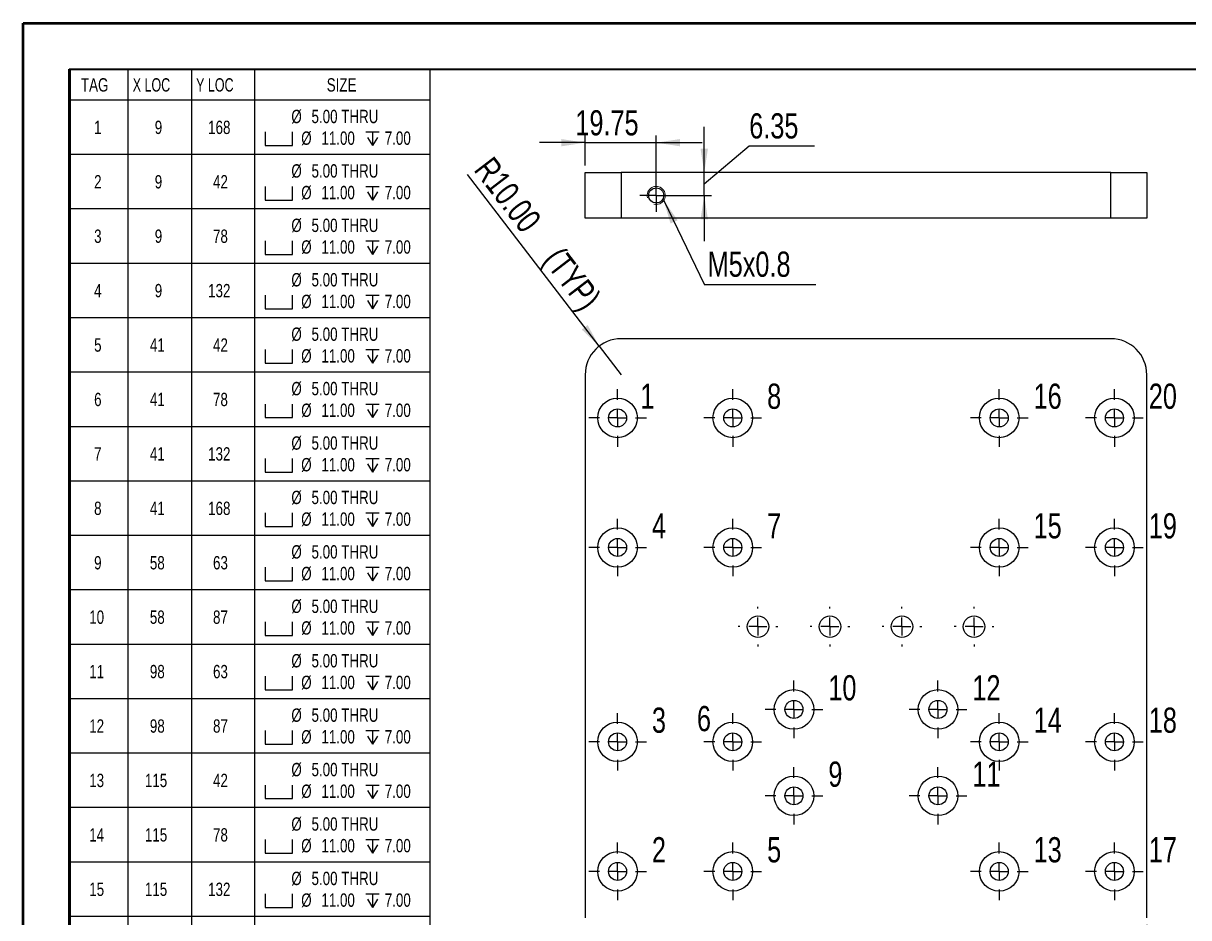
# Model space of a CAD drawing. Header units: millimetres. Extents: x 0 to 279, y 0 to 216.
# Drawn here: x 0 to 161.8, y 91.7 to 215.9 of the extents above; entities that cross this region are included whole.
import ezdxf

# ---------------------------------------------------------------- set-up
doc = ezdxf.new("R2010")
doc.units = ezdxf.units.MM
for name, color, linetype in [('DIM', 1, 'Continuous'), ('PAGE_BORDER', 7, 'Continuous'), ('TITLE_BLOCK_BORDER', 7, 'Continuous')]:
    doc.layers.add(name, color=color, linetype=linetype)
doc.styles.add('SLDTEXTSTYLE0', font='TXT', dxfattribs={"width": 0.75})
doc.styles.add('SLDTEXTSTYLE1', font='TXT', dxfattribs={"width": 0.7})
doc.dimstyles.new('SLDDIMSTYLE1', dxfattribs={"dimtxt": 3.5, "dimasz": 3.302, "dimexe": 0, "dimexo": 0.0625, "dimgap": 0.875, "dimtad": 1, "dimdec": 4, "dimlfac": 2, "dimzin": 12, "dimdsep": 46, "dimtxsty": 'SLDTEXTSTYLE0', "dimsah": 1, "dimcen": 0.09, "dimazin": 3, "dimtfac": 1, "dimtofl": 0, "dimtmove": 0, "dimatfit": 3, "dimfxl": 0, "dimfrac": 2, "dimtolj": 1, "dimtzin": 12, "dimarcsym": 0})
doc.dimstyles.new('SLDDIMSTYLE2', dxfattribs={"dimtxt": 3.5, "dimasz": 3.302, "dimexe": 0, "dimexo": 0.0625, "dimgap": 0.875, "dimtad": 1, "dimlfac": 2, "dimrnd": 1e-09, "dimzin": 4, "dimdsep": 46, "dimtxsty": 'SLDTEXTSTYLE0', "dimsah": 1, "dimcen": 0, "dimadec": 0, "dimazin": 1, "dimtfac": 1, "dimtofl": 0, "dimtmove": 0, "dimatfit": 3, "dimfxl": 0, "dimfrac": 2, "dimtolj": 1, "dimtzin": 12, "dimarcsym": 0})
doc.dimstyles.new('SLDDIMSTYLE4', dxfattribs={"dimtxt": 3.5, "dimasz": 3.302, "dimexe": 0, "dimexo": 0.0625, "dimgap": 0.875, "dimtad": 1, "dimlfac": 2, "dimrnd": 1e-09, "dimzin": 12, "dimdsep": 46, "dimtxsty": 'SLDTEXTSTYLE0', "dimsah": 1, "dimcen": 0.09, "dimadec": 0, "dimazin": 3, "dimtfac": 1, "dimtmove": 0, "dimatfit": 0, "dimfxl": 0, "dimfrac": 2, "dimtolj": 1, "dimtzin": 12, "dimarcsym": 0})
doc.dimstyles.new('SLDDIMSTYLE5', dxfattribs={"dimtxt": 0.18, "dimasz": 3.302, "dimexe": 0, "dimexo": 0.0625, "dimgap": 0, "dimtad": 0, "dimtih": 1, "dimtoh": 1, "dimdec": 0, "dimrnd": 1e-09, "dimzin": 0, "dimdsep": 46, "dimtxsty": 'Standard', "dimsah": 1, "dimcen": 0.09, "dimadec": 0, "dimazin": 0, "dimtfac": 3.302, "dimtdec": 0, "dimtofl": 0, "dimtmove": 0, "dimatfit": 3, "dimfxl": 0, "dimfrac": 2, "dimtolj": 1, "dimtzin": 0, "dimarcsym": 0})

# ---------------------------------------------------------------- blocks, each defined once
blk = doc.blocks.new('SW_SYMBOL_HOLE_SPOT')
at = {"layer": 'TITLE_BLOCK_BORDER', "color": 0}
for p, q in [((0, 875), (0, 75)), ((1600, 75), (1600, 875)), ((0, 75), (1600, 75))]:
    blk.add_line(p, q, dxfattribs=at)
blk = doc.blocks.new('SW_SYMBOL_HOLE_DEPTH')
at = {"layer": 'TITLE_BLOCK_BORDER', "color": 0}
for p, q in [((0, 875), (800, 875)), ((400, 875), (400, 75)), ((100, 555), (400, 75)), ((700, 555), (400, 75))]:
    blk.add_line(p, q, dxfattribs=at)
blk = doc.blocks.new('SW_TABLEANNOTATION_0')
at = {"layer": 'TITLE_BLOCK_BORDER', "color": 0}
for p, q in [((0, 0), (0, -155.35)), ((49.98, 0), (0, 0)), ((49.98, -155.35), (49.98, 0)), ((8.03, 0), (8.03, -4.16)), ((16.83, 0), (16.83, -4.16)), ((25.59, 0), (25.59, -4.16)), ((0, -4.16), (49.98, -4.16)), ((8.03, -4.16), (8.03, -155.35)), ((16.83, -4.16), (16.83, -155.35)), ((25.59, -4.16), (25.59, -155.35)), ((0, -11.72), (49.98, -11.72)), ((0, -19.27), (49.98, -19.27)), ((0, -26.83), (49.98, -26.83)), ((0, -34.39), (49.98, -34.39)), ((0, -41.95), (49.98, -41.95)), ((0, -49.51), (49.98, -49.51)), ((0, -57.07), (49.98, -57.07)), ((0, -64.63), (49.98, -64.63)), ((0, -72.19), (49.98, -72.19)), ((0, -79.75), (49.98, -79.75)), ((0, -87.31), (49.98, -87.31)), ((0, -94.87), (49.98, -94.87)), ((0, -102.43), (49.98, -102.43)), ((0, -109.99), (49.98, -109.99)), ((0, -117.55), (49.98, -117.55)), ((0, -125.11), (49.98, -125.11)), ((0, -132.67), (49.98, -132.67)), ((0, -140.23), (49.98, -140.23)), ((0, -147.79), (49.98, -147.79)), ((0, -155.35), (49.98, -155.35))]:
    blk.add_line(p, q, dxfattribs=at)
at = {"layer": 'TITLE_BLOCK_BORDER', "color": 0, "xscale": 0.0023657470703125, "yscale": 0.0023657470703125, "zscale": 0.0023657470703125}
for name, p in [('SW_SYMBOL_HOLE_SPOT', (27.09, -10.69)), ('SW_SYMBOL_HOLE_DEPTH', (41.04, -10.69)), ('SW_SYMBOL_HOLE_SPOT', (27.09, -18.25)), ('SW_SYMBOL_HOLE_DEPTH', (41.04, -18.25)), ('SW_SYMBOL_HOLE_SPOT', (27.09, -25.8)), ('SW_SYMBOL_HOLE_DEPTH', (41.04, -25.8)), ('SW_SYMBOL_HOLE_SPOT', (27.09, -33.36)), ('SW_SYMBOL_HOLE_DEPTH', (41.04, -33.36)), ('SW_SYMBOL_HOLE_SPOT', (27.09, -40.92)), ('SW_SYMBOL_HOLE_DEPTH', (41.04, -40.92)), ('SW_SYMBOL_HOLE_SPOT', (27.09, -48.48)), ('SW_SYMBOL_HOLE_DEPTH', (41.04, -48.48)), ('SW_SYMBOL_HOLE_SPOT', (27.09, -56.04)), ('SW_SYMBOL_HOLE_DEPTH', (41.04, -56.04)), ('SW_SYMBOL_HOLE_SPOT', (27.09, -63.6)), ('SW_SYMBOL_HOLE_DEPTH', (41.04, -63.6)), ('SW_SYMBOL_HOLE_SPOT', (27.09, -71.16)), ('SW_SYMBOL_HOLE_DEPTH', (41.04, -71.16)), ('SW_SYMBOL_HOLE_SPOT', (27.09, -78.72)), ('SW_SYMBOL_HOLE_DEPTH', (41.04, -78.72)), ('SW_SYMBOL_HOLE_SPOT', (27.09, -86.28)), ('SW_SYMBOL_HOLE_DEPTH', (41.04, -86.28)), ('SW_SYMBOL_HOLE_SPOT', (27.09, -93.84)), ('SW_SYMBOL_HOLE_DEPTH', (41.04, -93.84)), ('SW_SYMBOL_HOLE_SPOT', (27.09, -101.4)), ('SW_SYMBOL_HOLE_DEPTH', (41.04, -101.4)), ('SW_SYMBOL_HOLE_SPOT', (27.09, -108.96)), ('SW_SYMBOL_HOLE_DEPTH', (41.04, -108.96)), ('SW_SYMBOL_HOLE_SPOT', (27.09, -116.52)), ('SW_SYMBOL_HOLE_DEPTH', (41.04, -116.52)), ('SW_SYMBOL_HOLE_SPOT', (27.09, -124.08)), ('SW_SYMBOL_HOLE_DEPTH', (41.04, -124.08)), ('SW_SYMBOL_HOLE_SPOT', (27.09, -131.64)), ('SW_SYMBOL_HOLE_DEPTH', (41.04, -131.64)), ('SW_SYMBOL_HOLE_SPOT', (27.09, -139.2)), ('SW_SYMBOL_HOLE_DEPTH', (41.04, -139.2)), ('SW_SYMBOL_HOLE_SPOT', (27.09, -146.76)), ('SW_SYMBOL_HOLE_DEPTH', (41.04, -146.76)), ('SW_SYMBOL_HOLE_SPOT', (27.09, -154.32)), ('SW_SYMBOL_HOLE_DEPTH', (41.04, -154.32))]:
    blk.add_blockref(name, p, dxfattribs=at)
at = {"layer": 'TITLE_BLOCK_BORDER', "color": 0, "attachment_point": 1}
for s, insert, char_height, style in [('TAG', (1.5, -1.15), 1.852, 'SLDTEXTSTYLE0'), ('X LOC', (8.69, -1.15), 1.852, 'SLDTEXTSTYLE1'), ('Y LOC', (17.49, -1.15), 1.852, 'SLDTEXTSTYLE1'), ('SIZE', (35.63, -1.15), 1.852, 'SLDTEXTSTYLE0'), ('%%c', (30.72, -5.54), 1.852, 'SLDTEXTSTYLE0'), ('5.00 THRU', (33.52, -5.54), 1.852, 'SLDTEXTSTYLE0'), ('1', (3.33, -7.05), 1.85, 'SLDTEXTSTYLE0'), ('9', (11.75, -7.05), 1.85, 'SLDTEXTSTYLE0'), ('168', (19.16, -7.05), 1.852, 'SLDTEXTSTYLE0'), ('%%c', (32.09, -8.55), 1.852, 'SLDTEXTSTYLE0'), ('11.00', (34.89, -8.55), 1.852, 'SLDTEXTSTYLE0'), ('7.00', (43.69, -8.55), 1.852, 'SLDTEXTSTYLE0'), ('%%c', (30.72, -13.1), 1.852, 'SLDTEXTSTYLE0'), ('5.00 THRU', (33.52, -13.1), 1.852, 'SLDTEXTSTYLE0'), ('2', (3.33, -14.61), 1.85, 'SLDTEXTSTYLE0'), ('9', (11.75, -14.61), 1.85, 'SLDTEXTSTYLE0'), ('42', (19.84, -14.61), 1.852, 'SLDTEXTSTYLE0'), ('%%c', (32.09, -16.11), 1.852, 'SLDTEXTSTYLE0'), ('11.00', (34.89, -16.11), 1.852, 'SLDTEXTSTYLE0'), ('7.00', (43.69, -16.11), 1.852, 'SLDTEXTSTYLE0'), ('%%c', (30.72, -20.66), 1.852, 'SLDTEXTSTYLE0'), ('5.00 THRU', (33.52, -20.66), 1.852, 'SLDTEXTSTYLE0'), ('3', (3.33, -22.17), 1.85, 'SLDTEXTSTYLE0'), ('9', (11.75, -22.17), 1.85, 'SLDTEXTSTYLE0'), ('78', (19.84, -22.17), 1.852, 'SLDTEXTSTYLE0'), ('%%c', (32.09, -23.67), 1.852, 'SLDTEXTSTYLE0'), ('11.00', (34.89, -23.67), 1.852, 'SLDTEXTSTYLE0'), ('7.00', (43.69, -23.67), 1.852, 'SLDTEXTSTYLE0'), ('%%c', (30.72, -28.22), 1.852, 'SLDTEXTSTYLE0'), ('5.00 THRU', (33.52, -28.22), 1.852, 'SLDTEXTSTYLE0'), ('4', (3.33, -29.73), 1.85, 'SLDTEXTSTYLE0'), ('9', (11.75, -29.73), 1.85, 'SLDTEXTSTYLE0'), ('132', (19.16, -29.73), 1.852, 'SLDTEXTSTYLE0'), ('%%c', (32.09, -31.23), 1.852, 'SLDTEXTSTYLE0'), ('11.00', (34.89, -31.23), 1.852, 'SLDTEXTSTYLE0'), ('7.00', (43.69, -31.23), 1.852, 'SLDTEXTSTYLE0'), ('%%c', (30.72, -35.78), 1.852, 'SLDTEXTSTYLE0'), ('5.00 THRU', (33.52, -35.78), 1.852, 'SLDTEXTSTYLE0'), ('5', (3.33, -37.29), 1.85, 'SLDTEXTSTYLE0'), ('41', (11.07, -37.29), 1.852, 'SLDTEXTSTYLE0'), ('42', (19.84, -37.29), 1.852, 'SLDTEXTSTYLE0'), ('%%c', (32.09, -38.79), 1.852, 'SLDTEXTSTYLE0'), ('11.00', (34.89, -38.79), 1.852, 'SLDTEXTSTYLE0'), ('7.00', (43.69, -38.79), 1.852, 'SLDTEXTSTYLE0'), ('%%c', (30.72, -43.34), 1.852, 'SLDTEXTSTYLE0'), ('5.00 THRU', (33.52, -43.34), 1.852, 'SLDTEXTSTYLE0'), ('6', (3.33, -44.85), 1.85, 'SLDTEXTSTYLE0'), ('41', (11.07, -44.85), 1.852, 'SLDTEXTSTYLE0'), ('78', (19.84, -44.85), 1.852, 'SLDTEXTSTYLE0'), ('%%c', (32.09, -46.35), 1.852, 'SLDTEXTSTYLE0'), ('11.00', (34.89, -46.35), 1.852, 'SLDTEXTSTYLE0'), ('7.00', (43.69, -46.35), 1.852, 'SLDTEXTSTYLE0'), ('%%c', (30.72, -50.9), 1.852, 'SLDTEXTSTYLE0'), ('5.00 THRU', (33.52, -50.9), 1.852, 'SLDTEXTSTYLE0'), ('7', (3.33, -52.41), 1.85, 'SLDTEXTSTYLE0'), ('41', (11.07, -52.41), 1.852, 'SLDTEXTSTYLE0'), ('132', (19.16, -52.41), 1.852, 'SLDTEXTSTYLE0'), ('%%c', (32.09, -53.91), 1.852, 'SLDTEXTSTYLE0'), ('11.00', (34.89, -53.91), 1.852, 'SLDTEXTSTYLE0'), ('7.00', (43.69, -53.91), 1.852, 'SLDTEXTSTYLE0'), ('%%c', (30.72, -58.46), 1.852, 'SLDTEXTSTYLE0'), ('5.00 THRU', (33.52, -58.46), 1.852, 'SLDTEXTSTYLE0'), ('8', (3.33, -59.97), 1.85, 'SLDTEXTSTYLE0'), ('41', (11.07, -59.97), 1.852, 'SLDTEXTSTYLE0'), ('168', (19.16, -59.97), 1.852, 'SLDTEXTSTYLE0'), ('%%c', (32.09, -61.47), 1.852, 'SLDTEXTSTYLE0'), ('11.00', (34.89, -61.47), 1.852, 'SLDTEXTSTYLE0'), ('7.00', (43.69, -61.47), 1.852, 'SLDTEXTSTYLE0'), ('%%c', (30.72, -66.02), 1.852, 'SLDTEXTSTYLE0'), ('5.00 THRU', (33.52, -66.02), 1.852, 'SLDTEXTSTYLE0'), ('9', (3.33, -67.53), 1.85, 'SLDTEXTSTYLE0'), ('58', (11.07, -67.53), 1.852, 'SLDTEXTSTYLE0'), ('63', (19.84, -67.53), 1.852, 'SLDTEXTSTYLE0'), ('%%c', (32.09, -69.03), 1.852, 'SLDTEXTSTYLE0'), ('11.00', (34.89, -69.03), 1.852, 'SLDTEXTSTYLE0'), ('7.00', (43.69, -69.03), 1.852, 'SLDTEXTSTYLE0'), ('%%c', (30.72, -73.58), 1.852, 'SLDTEXTSTYLE0'), ('5.00 THRU', (33.52, -73.58), 1.852, 'SLDTEXTSTYLE0'), ('10', (2.65, -75.09), 1.852, 'SLDTEXTSTYLE0'), ('58', (11.07, -75.09), 1.852, 'SLDTEXTSTYLE0'), ('87', (19.84, -75.09), 1.852, 'SLDTEXTSTYLE0'), ('%%c', (32.09, -76.59), 1.852, 'SLDTEXTSTYLE0'), ('11.00', (34.89, -76.59), 1.852, 'SLDTEXTSTYLE0'), ('7.00', (43.69, -76.59), 1.852, 'SLDTEXTSTYLE0'), ('%%c', (30.72, -81.14), 1.852, 'SLDTEXTSTYLE0'), ('5.00 THRU', (33.52, -81.14), 1.852, 'SLDTEXTSTYLE0'), ('11', (2.65, -82.65), 1.852, 'SLDTEXTSTYLE0'), ('98', (11.07, -82.65), 1.852, 'SLDTEXTSTYLE0'), ('63', (19.84, -82.65), 1.852, 'SLDTEXTSTYLE0'), ('%%c', (32.09, -84.15), 1.852, 'SLDTEXTSTYLE0'), ('11.00', (34.89, -84.15), 1.852, 'SLDTEXTSTYLE0'), ('7.00', (43.69, -84.15), 1.852, 'SLDTEXTSTYLE0'), ('%%c', (30.72, -88.7), 1.852, 'SLDTEXTSTYLE0'), ('5.00 THRU', (33.52, -88.7), 1.852, 'SLDTEXTSTYLE0'), ('12', (2.65, -90.21), 1.852, 'SLDTEXTSTYLE0'), ('98', (11.07, -90.21), 1.852, 'SLDTEXTSTYLE0'), ('87', (19.84, -90.21), 1.852, 'SLDTEXTSTYLE0'), ('%%c', (32.09, -91.71), 1.852, 'SLDTEXTSTYLE0'), ('11.00', (34.89, -91.71), 1.852, 'SLDTEXTSTYLE0'), ('7.00', (43.69, -91.71), 1.852, 'SLDTEXTSTYLE0'), ('%%c', (30.72, -96.26), 1.852, 'SLDTEXTSTYLE0'), ('5.00 THRU', (33.52, -96.26), 1.852, 'SLDTEXTSTYLE0'), ('13', (2.65, -97.77), 1.852, 'SLDTEXTSTYLE0'), ('115', (10.38, -97.77), 1.852, 'SLDTEXTSTYLE0'), ('42', (19.84, -97.77), 1.852, 'SLDTEXTSTYLE0'), ('%%c', (32.09, -99.27), 1.852, 'SLDTEXTSTYLE0'), ('11.00', (34.89, -99.27), 1.852, 'SLDTEXTSTYLE0'), ('7.00', (43.69, -99.27), 1.852, 'SLDTEXTSTYLE0'), ('%%c', (30.72, -103.82), 1.852, 'SLDTEXTSTYLE0'), ('5.00 THRU', (33.52, -103.82), 1.852, 'SLDTEXTSTYLE0'), ('14', (2.65, -105.33), 1.852, 'SLDTEXTSTYLE0'), ('115', (10.38, -105.33), 1.852, 'SLDTEXTSTYLE0'), ('78', (19.84, -105.33), 1.852, 'SLDTEXTSTYLE0'), ('%%c', (32.09, -106.83), 1.852, 'SLDTEXTSTYLE0'), ('11.00', (34.89, -106.83), 1.852, 'SLDTEXTSTYLE0'), ('7.00', (43.69, -106.83), 1.852, 'SLDTEXTSTYLE0'), ('%%c', (30.72, -111.38), 1.852, 'SLDTEXTSTYLE0'), ('5.00 THRU', (33.52, -111.38), 1.852, 'SLDTEXTSTYLE0'), ('15', (2.65, -112.89), 1.852, 'SLDTEXTSTYLE0'), ('115', (10.38, -112.89), 1.852, 'SLDTEXTSTYLE0'), ('132', (19.16, -112.89), 1.852, 'SLDTEXTSTYLE0'), ('%%c', (32.09, -114.39), 1.852, 'SLDTEXTSTYLE0'), ('11.00', (34.89, -114.39), 1.852, 'SLDTEXTSTYLE0'), ('7.00', (43.69, -114.39), 1.852, 'SLDTEXTSTYLE0'), ('%%c', (30.72, -118.94), 1.852, 'SLDTEXTSTYLE0'), ('5.00 THRU', (33.52, -118.94), 1.852, 'SLDTEXTSTYLE0'), ('16', (2.65, -120.45), 1.852, 'SLDTEXTSTYLE0'), ('115', (10.38, -120.45), 1.852, 'SLDTEXTSTYLE0'), ('168', (19.16, -120.45), 1.852, 'SLDTEXTSTYLE0'), ('%%c', (32.09, -121.95), 1.852, 'SLDTEXTSTYLE0'), ('11.00', (34.89, -121.95), 1.852, 'SLDTEXTSTYLE0'), ('7.00', (43.69, -121.95), 1.852, 'SLDTEXTSTYLE0'), ('%%c', (30.72, -126.5), 1.852, 'SLDTEXTSTYLE0'), ('5.00 THRU', (33.52, -126.5), 1.852, 'SLDTEXTSTYLE0'), ('17', (2.65, -128.01), 1.852, 'SLDTEXTSTYLE0'), ('147', (10.38, -128.01), 1.852, 'SLDTEXTSTYLE0'), ('42', (19.84, -128.01), 1.852, 'SLDTEXTSTYLE0'), ('%%c', (32.09, -129.51), 1.852, 'SLDTEXTSTYLE0'), ('11.00', (34.89, -129.51), 1.852, 'SLDTEXTSTYLE0'), ('7.00', (43.69, -129.51), 1.852, 'SLDTEXTSTYLE0'), ('%%c', (30.72, -134.06), 1.852, 'SLDTEXTSTYLE0'), ('5.00 THRU', (33.52, -134.06), 1.852, 'SLDTEXTSTYLE0'), ('18', (2.65, -135.57), 1.852, 'SLDTEXTSTYLE0'), ('147', (10.38, -135.57), 1.852, 'SLDTEXTSTYLE0'), ('78', (19.84, -135.57), 1.852, 'SLDTEXTSTYLE0'), ('%%c', (32.09, -137.07), 1.852, 'SLDTEXTSTYLE0'), ('11.00', (34.89, -137.07), 1.852, 'SLDTEXTSTYLE0'), ('7.00', (43.69, -137.07), 1.852, 'SLDTEXTSTYLE0'), ('%%c', (30.72, -141.62), 1.852, 'SLDTEXTSTYLE0'), ('5.00 THRU', (33.52, -141.62), 1.852, 'SLDTEXTSTYLE0'), ('19', (2.65, -143.13), 1.852, 'SLDTEXTSTYLE0'), ('147', (10.38, -143.13), 1.852, 'SLDTEXTSTYLE0'), ('132', (19.16, -143.13), 1.852, 'SLDTEXTSTYLE0'), ('%%c', (32.09, -144.63), 1.852, 'SLDTEXTSTYLE0'), ('11.00', (34.89, -144.63), 1.852, 'SLDTEXTSTYLE0'), ('7.00', (43.69, -144.63), 1.852, 'SLDTEXTSTYLE0'), ('%%c', (30.72, -149.18), 1.852, 'SLDTEXTSTYLE0'), ('5.00 THRU', (33.52, -149.18), 1.852, 'SLDTEXTSTYLE0'), ('20', (2.65, -150.69), 1.852, 'SLDTEXTSTYLE0'), ('147', (10.38, -150.69), 1.852, 'SLDTEXTSTYLE0'), ('168', (19.16, -150.69), 1.852, 'SLDTEXTSTYLE0'), ('%%c', (32.09, -152.19), 1.852, 'SLDTEXTSTYLE0'), ('11.00', (34.89, -152.19), 1.852, 'SLDTEXTSTYLE0'), ('7.00', (43.69, -152.19), 1.852, 'SLDTEXTSTYLE0')]:
    blk.add_mtext(s, dxfattribs=dict(at, insert=insert, char_height=char_height, style=style))
blk = doc.blocks.new('_D_1')
at = {"layer": 'DIM'}
for p, q in [((156.02, 90.66), (156.02, 67.15)), ((144.28, 77.85), (140.16, 73.72))]:
    blk.add_line(p, q, dxfattribs=at)
for start, end in [(225, 270), (270, 294.7376)]:
    blk.add_arc((156.02, 89.59), 21.44, start, end, dxfattribs=at)
for points in [[(140.86, 74.43), (143.04, 71.9), (143.7, 72.67)], [(156.02, 68.15), (152.77, 68.91), (152.69, 67.9)]]:
    blk.add_solid(points, dxfattribs=at)
at = {"layer": 'DIM', "insert": (157.13, 72.34), "char_height": 3.5, "attachment_point": 1, "rotation": 15.4138, "style": 'SLDTEXTSTYLE0'}
blk.add_mtext('45°', dxfattribs=at)
blk = doc.blocks.new('_D_2')
at = {"layer": 'DIM'}
for q in [(61.67, 194.91), (83.02, 167.09)]:
    blk.add_line((79.98, 171.05), q, dxfattribs=at)
blk.add_solid([(79.98, 171.05), (78.37, 173.98), (77.56, 173.36)], dxfattribs=at)
at = {"layer": 'DIM', "char_height": 3.5, "attachment_point": 1, "rotation": 307.5146, "style": 'SLDTEXTSTYLE0'}
for s, insert in [('R10.00', (65.23, 197.64)), ('(TYP)', (74.84, 185.12))]:
    blk.add_mtext(s, dxfattribs=dict(at, insert=insert))
blk = doc.blocks.new('SW_CENTERMARKSYMBOL_1')
at = {"layer": 'TITLE_BLOCK_BORDER', "color": 0}
for p, q in [((0, 2.5), (0, 2.75)), ((-2.5, 0), (-2.75, 0)), ((0, 0), (-1.25, 0)), ((0, 0), (0, 1.25)), ((0, 0), (0, -1.25)), ((0, 0), (1.25, 0)), ((2.5, 0), (2.75, 0)), ((0, -2.5), (0, -2.75))]:
    blk.add_line(p, q, dxfattribs=at)
blk = doc.blocks.new('SW_CENTERMARKSYMBOL_2')
at = {"layer": 'TITLE_BLOCK_BORDER', "color": 0}
for p, q in [((0, 2.5), (0, 2.75)), ((0, 0), (-1.25, 0)), ((0, 0), (0, 1.25)), ((0, 0), (0, -1.25)), ((0, 0), (1.25, 0)), ((2.5, 0), (2.75, 0)), ((-2.5, 0), (-2.75, 0)), ((0, -2.5), (0, -2.75))]:
    blk.add_line(p, q, dxfattribs=at)
blk = doc.blocks.new('SW_CENTERMARKSYMBOL_3')
at = {"layer": 'TITLE_BLOCK_BORDER', "color": 0}
for p, q in [((0, 2.5), (0, 2.75)), ((-2.5, 0), (-2.75, 0)), ((0, 0), (-1.25, 0)), ((0, 0), (0, 1.25)), ((0, 0), (0, -1.25)), ((0, 0), (1.25, 0)), ((2.5, 0), (2.75, 0)), ((0, -2.5), (0, -2.75))]:
    blk.add_line(p, q, dxfattribs=at)
blk = doc.blocks.new('SW_CENTERMARKSYMBOL_7')
at = {"layer": 'TITLE_BLOCK_BORDER', "color": 0}
for p, q in [((0, 2.5), (0, 2.75)), ((-2.5, 0), (-2.75, 0)), ((0, 0), (-1.25, 0)), ((0, 0), (0, 1.25)), ((0, 0), (0, -1.25)), ((0, 0), (1.25, 0)), ((2.5, 0), (2.75, 0)), ((0, -2.5), (0, -2.75))]:
    blk.add_line(p, q, dxfattribs=at)
blk = doc.blocks.new('SW_CENTERMARKSYMBOL_8')
at = {"layer": 'TITLE_BLOCK_BORDER', "color": 0}
for p, q in [((0, 2.5), (0, 4)), ((-2.5, 0), (-4, 0)), ((0, 0), (-1.25, 0)), ((0, 0), (0, 1.25)), ((0, 0), (0, -1.25)), ((0, 0), (1.25, 0)), ((2.5, 0), (4, 0)), ((0, -2.5), (0, -4))]:
    blk.add_line(p, q, dxfattribs=at)
blk = doc.blocks.new('SW_CENTERMARKSYMBOL_9')
at = {"layer": 'TITLE_BLOCK_BORDER', "color": 0}
for p, q in [((0, 2.5), (0, 4)), ((-2.5, 0), (-4, 0)), ((0, 0), (-1.25, 0)), ((0, 0), (0, 1.25)), ((0, 0), (0, -1.25)), ((0, 0), (1.25, 0)), ((2.5, 0), (4, 0)), ((0, -2.5), (0, -4))]:
    blk.add_line(p, q, dxfattribs=at)
blk = doc.blocks.new('SW_CENTERMARKSYMBOL_10')
at = {"layer": 'TITLE_BLOCK_BORDER', "color": 0}
for p, q in [((0, 2.5), (0, 4)), ((-2.5, 0), (-4, 0)), ((0, 0), (-1.25, 0)), ((0, 0), (0, 1.25)), ((0, 0), (0, -1.25)), ((0, 0), (1.25, 0)), ((2.5, 0), (4, 0)), ((0, -2.5), (0, -4))]:
    blk.add_line(p, q, dxfattribs=at)
blk = doc.blocks.new('SW_CENTERMARKSYMBOL_11')
at = {"layer": 'TITLE_BLOCK_BORDER', "color": 0}
for p, q in [((0, 2.5), (0, 4)), ((-2.5, 0), (-4, 0)), ((0, 0), (-1.25, 0)), ((0, 0), (0, 1.25)), ((0, 0), (0, -1.25)), ((0, 0), (1.25, 0)), ((2.5, 0), (4, 0)), ((0, -2.5), (0, -4))]:
    blk.add_line(p, q, dxfattribs=at)
blk = doc.blocks.new('SW_CENTERMARKSYMBOL_12')
at = {"layer": 'TITLE_BLOCK_BORDER', "color": 0}
for p, q in [((0, 2.5), (0, 4)), ((0, 0), (-1.25, 0)), ((0, 0), (0, 1.25)), ((0, 0), (0, -1.25)), ((0, 0), (1.25, 0)), ((2.5, 0), (4, 0)), ((-2.5, 0), (-4, 0)), ((0, -2.5), (0, -4))]:
    blk.add_line(p, q, dxfattribs=at)
blk = doc.blocks.new('SW_CENTERMARKSYMBOL_13')
at = {"layer": 'TITLE_BLOCK_BORDER', "color": 0}
for p, q in [((0, 2.5), (0, 4)), ((0, 0), (-1.25, 0)), ((0, 0), (0, 1.25)), ((0, 0), (0, -1.25)), ((0, 0), (1.25, 0)), ((2.5, 0), (4, 0)), ((-2.5, 0), (-4, 0)), ((0, -2.5), (0, -4))]:
    blk.add_line(p, q, dxfattribs=at)
blk = doc.blocks.new('SW_CENTERMARKSYMBOL_14')
at = {"layer": 'TITLE_BLOCK_BORDER', "color": 0}
for p, q in [((0, 2.5), (0, 4)), ((0, 0), (-1.25, 0)), ((0, 0), (0, 1.25)), ((0, 0), (0, -1.25)), ((0, 0), (1.25, 0)), ((2.5, 0), (4, 0)), ((-2.5, 0), (-4, 0)), ((0, -2.5), (0, -4))]:
    blk.add_line(p, q, dxfattribs=at)
blk = doc.blocks.new('SW_CENTERMARKSYMBOL_15')
at = {"layer": 'TITLE_BLOCK_BORDER', "color": 0}
for p, q in [((0, 2.5), (0, 4)), ((0, 0), (-1.25, 0)), ((0, 0), (0, 1.25)), ((0, 0), (0, -1.25)), ((0, 0), (1.25, 0)), ((2.5, 0), (4, 0)), ((-2.5, 0), (-4, 0)), ((0, -2.5), (0, -4))]:
    blk.add_line(p, q, dxfattribs=at)
blk = doc.blocks.new('SW_CENTERMARKSYMBOL_16')
at = {"layer": 'TITLE_BLOCK_BORDER', "color": 0}
for p, q in [((0, 2.5), (0, 4)), ((0, 0), (-1.25, 0)), ((0, 0), (0, 1.25)), ((0, 0), (0, -1.25)), ((0, 0), (1.25, 0)), ((2.5, 0), (4, 0)), ((-2.5, 0), (-4, 0)), ((0, -2.5), (0, -4))]:
    blk.add_line(p, q, dxfattribs=at)
blk = doc.blocks.new('SW_CENTERMARKSYMBOL_17')
at = {"layer": 'TITLE_BLOCK_BORDER', "color": 0}
for p, q in [((0, 2.5), (0, 4)), ((0, 0), (-1.25, 0)), ((0, 0), (0, 1.25)), ((0, 0), (0, -1.25)), ((0, 0), (1.25, 0)), ((2.5, 0), (4, 0)), ((-2.5, 0), (-4, 0)), ((0, -2.5), (0, -4))]:
    blk.add_line(p, q, dxfattribs=at)
blk = doc.blocks.new('SW_CENTERMARKSYMBOL_18')
at = {"layer": 'TITLE_BLOCK_BORDER', "color": 0}
for p, q in [((0, 2.5), (0, 4)), ((0, 0), (-1.25, 0)), ((0, 0), (0, 1.25)), ((0, 0), (0, -1.25)), ((0, 0), (1.25, 0)), ((2.5, 0), (4, 0)), ((-2.5, 0), (-4, 0)), ((0, -2.5), (0, -4))]:
    blk.add_line(p, q, dxfattribs=at)
blk = doc.blocks.new('SW_CENTERMARKSYMBOL_19')
at = {"layer": 'TITLE_BLOCK_BORDER', "color": 0}
for p, q in [((0, 2.5), (0, 4)), ((0, 0), (-1.25, 0)), ((0, 0), (0, 1.25)), ((0, 0), (0, -1.25)), ((0, 0), (1.25, 0)), ((2.5, 0), (4, 0)), ((-2.5, 0), (-4, 0)), ((0, -2.5), (0, -4))]:
    blk.add_line(p, q, dxfattribs=at)
blk = doc.blocks.new('SW_CENTERMARKSYMBOL_20')
at = {"layer": 'TITLE_BLOCK_BORDER', "color": 0}
for p, q in [((0, 2.5), (0, 4)), ((0, 0), (-1.25, 0)), ((0, 0), (0, 1.25)), ((0, 0), (0, -1.25)), ((0, 0), (1.25, 0)), ((2.5, 0), (4, 0)), ((-2.5, 0), (-4, 0)), ((0, -2.5), (0, -4))]:
    blk.add_line(p, q, dxfattribs=at)
blk = doc.blocks.new('SW_CENTERMARKSYMBOL_21')
at = {"layer": 'TITLE_BLOCK_BORDER', "color": 0}
for p, q in [((0, 2.5), (0, 4)), ((-2.5, 0), (-4, 0)), ((0, 0), (-1.25, 0)), ((0, 0), (0, 1.25)), ((0, 0), (0, -1.25)), ((0, 0), (1.25, 0)), ((2.5, 0), (4, 0)), ((0, -2.5), (0, -4))]:
    blk.add_line(p, q, dxfattribs=at)
blk = doc.blocks.new('SW_CENTERMARKSYMBOL_22')
at = {"layer": 'TITLE_BLOCK_BORDER', "color": 0}
for p, q in [((0, 2.5), (0, 4)), ((-2.5, 0), (-4, 0)), ((0, 0), (-1.25, 0)), ((0, 0), (0, 1.25)), ((0, 0), (0, -1.25)), ((0, 0), (1.25, 0)), ((2.5, 0), (4, 0)), ((0, -2.5), (0, -4))]:
    blk.add_line(p, q, dxfattribs=at)
blk = doc.blocks.new('SW_CENTERMARKSYMBOL_23')
at = {"layer": 'TITLE_BLOCK_BORDER', "color": 0}
for p, q in [((0, 2.5), (0, 4)), ((-2.5, 0), (-4, 0)), ((0, 0), (-1.25, 0)), ((0, 0), (0, 1.25)), ((0, 0), (0, -1.25)), ((0, 0), (1.25, 0)), ((2.5, 0), (4, 0)), ((0, -2.5), (0, -4))]:
    blk.add_line(p, q, dxfattribs=at)
blk = doc.blocks.new('SW_CENTERMARKSYMBOL_24')
at = {"layer": 'TITLE_BLOCK_BORDER', "color": 0}
for p, q in [((0, 2.5), (0, 4)), ((0, 0), (-1.25, 0)), ((0, 0), (0, 1.25)), ((0, 0), (0, -1.25)), ((0, 0), (1.25, 0)), ((2.5, 0), (4, 0)), ((-2.5, 0), (-4, 0)), ((0, -2.5), (0, -4))]:
    blk.add_line(p, q, dxfattribs=at)
blk = doc.blocks.new('SW_CENTERMARKSYMBOL_25')
at = {"layer": 'TITLE_BLOCK_BORDER', "color": 0}
for p, q in [((0, 2.5), (0, 4)), ((-2.5, 0), (-4, 0)), ((0, 0), (-1.25, 0)), ((0, 0), (0, 1.25)), ((0, 0), (0, -1.25)), ((0, 0), (1.25, 0)), ((2.5, 0), (4, 0)), ((0, -2.5), (0, -4))]:
    blk.add_line(p, q, dxfattribs=at)
blk = doc.blocks.new('SW_CENTERMARKSYMBOL_26')
at = {"layer": 'TITLE_BLOCK_BORDER', "color": 0}
for p, q in [((0, 2.5), (0, 4)), ((-2.5, 0), (-4, 0)), ((0, 0), (-1.25, 0)), ((0, 0), (0, 1.25)), ((0, 0), (0, -1.25)), ((0, 0), (1.25, 0)), ((2.5, 0), (4, 0)), ((0, -2.5), (0, -4))]:
    blk.add_line(p, q, dxfattribs=at)
blk = doc.blocks.new('SW_CENTERMARKSYMBOL_27')
at = {"layer": 'TITLE_BLOCK_BORDER', "color": 0}
for p, q in [((0, 2.5), (0, 4)), ((-2.5, 0), (-4, 0)), ((0, 0), (-1.25, 0)), ((0, 0), (0, 1.25)), ((0, 0), (0, -1.25)), ((0, 0), (1.25, 0)), ((2.5, 0), (4, 0)), ((0, -2.5), (0, -4))]:
    blk.add_line(p, q, dxfattribs=at)
blk = doc.blocks.new('_D_4')
at = {"layer": 'DIM'}
for p, q in [((78.02, 199.32), (71.67, 199.32)), ((78.02, 196.17), (78.02, 200.32)), ((78.02, 199.32), (87.9, 199.32)), ((87.9, 192.99), (87.9, 200.32)), ((87.9, 199.32), (94.25, 199.32))]:
    blk.add_line(p, q, dxfattribs=at)
for points in [[(78.02, 199.32), (74.72, 199.82), (74.72, 198.81)], [(87.9, 199.32), (91.2, 198.81), (91.2, 199.82)]]:
    blk.add_solid(points, dxfattribs=at)
at = {"layer": 'DIM', "insert": (76.66, 203.83), "char_height": 3.5, "attachment_point": 1, "style": 'SLDTEXTSTYLE0'}
blk.add_mtext('19.75', dxfattribs=at)
blk = doc.blocks.new('_D_5')
at = {"layer": 'DIM'}
for p, q in [((94.56, 195.17), (94.56, 201.52)), ((94.56, 193.58), (100.81, 198.88)), ((100.81, 198.88), (109.86, 198.88)), ((94.56, 191.99), (94.56, 195.17)), ((88.9, 191.99), (95.56, 191.99)), ((94.56, 191.99), (94.56, 185.64))]:
    blk.add_line(p, q, dxfattribs=at)
for points in [[(94.56, 195.17), (95.07, 198.47), (94.05, 198.47)], [(94.56, 191.99), (94.05, 188.69), (95.07, 188.69)]]:
    blk.add_solid(points, dxfattribs=at)
at = {"layer": 'DIM', "insert": (100.81, 203.4), "char_height": 3.5, "attachment_point": 1, "style": 'SLDTEXTSTYLE0'}
blk.add_mtext('6.35', dxfattribs=at)
blk = doc.blocks.new('SW_NOTE_0')
at = {"layer": 'DIM', "color": 0}
blk.add_line((15.46, 0), (0, 0), dxfattribs=at)
at = {"layer": 'DIM', "color": 0, "insert": (0.44, 4.6), "char_height": 3.5, "attachment_point": 1, "style": 'SLDTEXTSTYLE0'}
blk.add_mtext('M5x0.8', dxfattribs=at)
blk = doc.blocks.new('SW_CENTERMARKSYMBOL_56')
at = {"layer": 'TITLE_BLOCK_BORDER', "color": 0}
for p, q in [((0, 1.25), (0, 2.3)), ((-1.25, 0), (-2.3, 0)), ((0, 0), (-1.25, 0)), ((0, 0), (0, 1.25)), ((0, 0), (0, -1.25)), ((0, 0), (1.25, 0)), ((1.25, 0), (2.3, 0)), ((0, -1.25), (0, -2.3))]:
    blk.add_line(p, q, dxfattribs=at)

msp = doc.modelspace()

# ---------------------------------------------------------------- linework, layer by layer
at = {"color": 7, "linetype": 'Continuous', "lineweight": 50}
for p, q in [((0, 0), (0, 215.9)), ((0, 215.9), (279.4, 215.9))]:
    msp.add_line(p, q, dxfattribs=at)
at = {"color": 7, "linetype": 'Continuous', "lineweight": 25}
for p, q in [((78.022324, 188.817201), (78.022324, 195.167201)), ((78.022324, 195.167201), (83.022323, 195.167201)), ((83.022323, 195.167201), (83.022323, 188.817201)), ((151.022327, 195.167201), (83.022323, 195.167201)), ((151.022327, 188.817201), (151.022327, 195.167201)), ((151.022327, 195.167201), (156.022326, 195.167201)), ((156.022326, 195.167201), (156.022326, 188.817201)), ((83.022323, 188.817201), (78.022324, 188.817201)), ((151.022327, 188.817201), (83.022323, 188.817201)), ((156.022326, 188.817201), (151.022327, 188.817201)), ((151.022327, 172.08867), (83.022323, 172.08867)), ((78.022324, 167.088671), (78.022324, 91.659738)), ((156.022326, 91.659738), (156.022326, 167.088671))]:
    msp.add_line(p, q, dxfattribs=at)
for centre, radius in [((87.897325, 191.992201), 1.05), ((82.522325, 161.088669), 2.75), ((98.522325, 161.088669), 2.75), ((135.522325, 161.088669), 2.75), ((151.522325, 161.088669), 2.75), ((82.522325, 161.088669), 1.25), ((98.522325, 161.088669), 1.25), ((135.522325, 161.088669), 1.25), ((151.522325, 161.088669), 1.25), ((82.522325, 143.088669), 2.75), ((98.522325, 143.088669), 2.75), ((135.522325, 143.088669), 2.75), ((151.522325, 143.088669), 2.75), ((82.522325, 143.088669), 1.25), ((98.522325, 143.088669), 1.25), ((135.522325, 143.088669), 1.25), ((151.522325, 143.088669), 1.25), ((102.022325, 132.088669), 1.5), ((112.022325, 132.088669), 1.5), ((122.022325, 132.088669), 1.5), ((132.022325, 132.088669), 1.5), ((107.022325, 120.588669), 2.75), ((127.022325, 120.588669), 2.75), ((107.022325, 120.588669), 1.25), ((127.022325, 120.588669), 1.25), ((82.522325, 116.088669), 2.75), ((98.522325, 116.088669), 2.75), ((135.522325, 116.088669), 2.75), ((151.522325, 116.088669), 2.75), ((82.522325, 116.088669), 1.25), ((98.522325, 116.088669), 1.25), ((135.522325, 116.088669), 1.25), ((151.522325, 116.088669), 1.25), ((107.022325, 108.588669), 2.75), ((127.022325, 108.588669), 2.75), ((107.022325, 108.588669), 1.25), ((127.022325, 108.588669), 1.25), ((82.522325, 98.088669), 2.75), ((98.522325, 98.088669), 2.75), ((135.522325, 98.088669), 2.75), ((151.522325, 98.088669), 2.75), ((82.522325, 98.088669), 1.25), ((98.522325, 98.088669), 1.25), ((135.522325, 98.088669), 1.25), ((151.522325, 98.088669), 1.25)]:
    msp.add_circle(centre, radius, dxfattribs=at)
at = {"color": 7, "linetype": 'Continuous', "lineweight": 18}
msp.add_arc((87.897325, 191.992201), 1.25, 255, 195, dxfattribs=at)
at = {"color": 7, "linetype": 'Continuous', "lineweight": 25}
for centre, start, end in [((83.022325, 167.088669), 90, 180), ((151.022325, 167.088669), 0, 90)]:
    msp.add_arc(centre, 5, start, end, dxfattribs=at)
at = {"layer": 'PAGE_BORDER', "lineweight": 35}
for p, q in [((6.35, 209.55), (273.05, 209.55)), ((6.35, 6.35), (6.35, 209.55))]:
    msp.add_line(p, q, dxfattribs=at)

# ---------------------------------------------------------------- block references
at = {"layer": 'DIM'}
msp.add_blockref('SW_NOTE_0', (94.593458, 179.586455), dxfattribs=at)
at = {"layer": 'TITLE_BLOCK_BORDER'}
for name, p in [('SW_TABLEANNOTATION_0', (6.504838, 209.422674)), ('SW_CENTERMARKSYMBOL_56', (87.897325, 191.992201)), ('SW_CENTERMARKSYMBOL_17', (82.522325, 161.088669)), ('SW_CENTERMARKSYMBOL_18', (98.522325, 161.088669)), ('SW_CENTERMARKSYMBOL_9', (135.522325, 161.088669)), ('SW_CENTERMARKSYMBOL_11', (151.522325, 161.088669)), ('SW_CENTERMARKSYMBOL_19', (82.522325, 143.088669)), ('SW_CENTERMARKSYMBOL_20', (98.522325, 143.088669)), ('SW_CENTERMARKSYMBOL_8', (135.522325, 143.088669)), ('SW_CENTERMARKSYMBOL_10', (151.522325, 143.088669)), ('SW_CENTERMARKSYMBOL_7', (102.022325, 132.088669)), ('SW_CENTERMARKSYMBOL_3', (112.022325, 132.088669)), ('SW_CENTERMARKSYMBOL_2', (122.022325, 132.088669)), ('SW_CENTERMARKSYMBOL_1', (132.022325, 132.088669)), ('SW_CENTERMARKSYMBOL_24', (107.022325, 120.588669)), ('SW_CENTERMARKSYMBOL_26', (127.022325, 120.588669)), ('SW_CENTERMARKSYMBOL_21', (82.522325, 116.088669)), ('SW_CENTERMARKSYMBOL_22', (98.522325, 116.088669)), ('SW_CENTERMARKSYMBOL_15', (135.522325, 116.088669)), ('SW_CENTERMARKSYMBOL_14', (151.522325, 116.088669)), ('SW_CENTERMARKSYMBOL_16', (107.022325, 108.588669)), ('SW_CENTERMARKSYMBOL_25', (127.022325, 108.588669)), ('SW_CENTERMARKSYMBOL_27', (82.522325, 98.088669)), ('SW_CENTERMARKSYMBOL_23', (98.522325, 98.088669)), ('SW_CENTERMARKSYMBOL_12', (135.522325, 98.088669)), ('SW_CENTERMARKSYMBOL_13', (151.522325, 98.088669))]:
    msp.add_blockref(name, p, dxfattribs=at)

# ---------------------------------------------------------------- texts
at = {"layer": 'DIM', "char_height": 3.5, "attachment_point": 1, "style": 'SLDTEXTSTYLE0'}
for s, insert in [('1', (85.6935, 165.853251)), ('8', (103.295296, 165.847683)), ('16', (140.295296, 165.847683)), ('20', (156.295296, 165.847683)), ('4', (87.295296, 147.847683)), ('7', (103.295296, 147.847683)), ('15', (140.295296, 147.847683)), ('19', (156.295296, 147.847683)), ('10', (111.795296, 125.347683)), ('12', (131.795296, 125.347683)), ('3', (87.295296, 120.847683)), ('6', (93.548353, 121.066497)), ('14', (140.295296, 120.847683)), ('18', (156.295296, 120.847683)), ('9', (111.795296, 113.347683)), ('11', (131.795296, 113.347683)), ('2', (87.295296, 102.847683)), ('5', (103.295296, 102.847683)), ('13', (140.295296, 102.847683)), ('17', (156.295296, 102.847683))]:
    msp.add_mtext(s, dxfattribs=dict(at, insert=insert))

# ---------------------------------------------------------------- dimensions: what is measured, and where the dimension line sits
at = {"layer": 'DIM'}
dim = msp.add_linear_dim(base=(87.897325, 199.315571), p1=(78.022325, 195.167201), p2=(87.897325, 191.992201), dimstyle='SLDDIMSTYLE4', dxfattribs=at)
dim.commit()
dim.dimension.update_dxf_attribs({"geometry": '_D_4', "text_midpoint": (82.476541, 199.315571), "dimtype": 160})
dim = msp.add_linear_dim(base=(94.557717, 195.167201), p1=(87.897325, 191.992201), p2=(83.022325, 195.167201), angle=90, dimstyle='SLDDIMSTYLE4', dxfattribs=at)
dim.commit()
dim.dimension.update_dxf_attribs({"geometry": '_D_5', "text_midpoint": (94.557717, 193.579701), "dimtype": 160})
dim = msp.add_radius_dim(center=(83.022325, 167.088669), mpoint=(79.977504, 171.054658), text='<> (TYP)', dimstyle='SLDDIMSTYLE2', dxfattribs=at)
dim.commit()
dim.dimension.update_dxf_attribs({"geometry": '_D_2', "text_midpoint": (69.694239, 184.449003), "dimtype": 164})
dim = msp.add_angular_dim_2l(base=(147.819099, 69.78433), line1=((156.022325, 91.659737), (156.022325, 167.088669)), line2=((144.986791, 78.553136), (154.557859, 88.124203)), dimstyle='SLDDIMSTYLE1', dxfattribs=at)
dim.commit()
dim.dimension.update_dxf_attribs({"geometry": '_D_1', "text_midpoint": (161.719765, 68.923627), "dimtype": 162})

# ---------------------------------------------------------------- leaders
msp.add_leader([(88.93065, 191.288823), (94.593458, 179.586455)], dimstyle='SLDDIMSTYLE5', dxfattribs=at)

doc.saveas('drawing.dxf')
